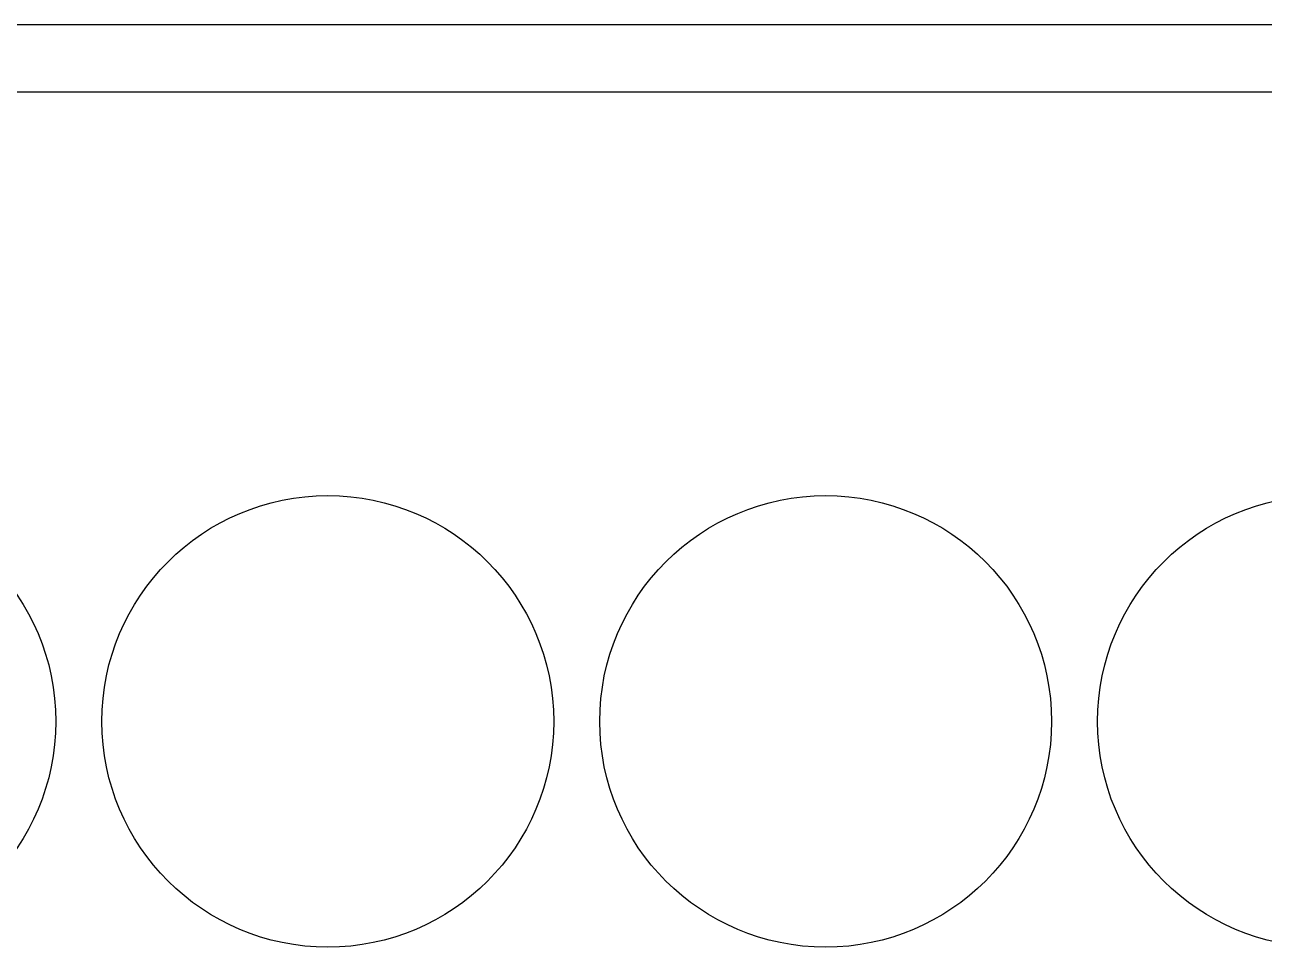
# Model space of a CAD drawing. Extents: x 867151 to 1787449, y -2071112 to -1028603.
# Drawn here: x 871238.51 to 871248.47, y -1032630.63 to -1032623.21 of the extents above; entities that cross this region are included whole.
import ezdxf

# ---------------------------------------------------------------- set-up
doc = ezdxf.new("R2010")
doc.units = 0
doc.header["$LTSCALE"] = 4
doc.header["$MEASUREMENT"] = 0
doc.layers.get('0').update_dxf_attribs({"linetype": 'CONTINUOUS'})
doc.layers.add('20000_FRONT_O', color=7, linetype='CONTINUOUS')

# ---------------------------------------------------------------- blocks, each defined once
blk = doc.blocks.new('A$C36C17930')
at = {"layer": '20000_FRONT_O', "color": 7, "linetype": 'Continuous'}
for p, q in [((38.0011, 84.2204), (9.0011, 84.2204)), ((9.2911, 83.6804), (37.7111, 83.6804))]:
    blk.add_line(p, q, dxfattribs=at)
for centre in [(23.5011, 78.6204), (27.5011, 78.6204), (31.5011, 78.6204), (35.5011, 78.6204)]:
    blk.add_circle(centre, 1.815, dxfattribs=at)

msp = doc.modelspace()

# ---------------------------------------------------------------- block references
at = {"color": 0, "linetype": 'ByBlock', "ltscale": 25}
msp.add_blockref('A$C36C17930', (871213.445, -1032707.432), dxfattribs=at)

doc.saveas('drawing.dxf')
